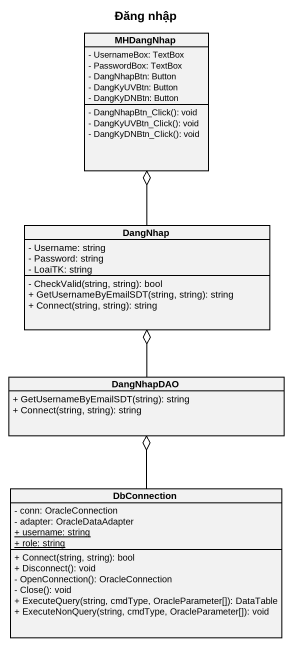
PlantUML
@startuml
title Đăng nhập
hide circle
hide empty members
skinparam classAttributeIconSize 0
class MHDangNhap {
  - UsernameBox: TextBox
  - PasswordBox: TextBox
  - DangNhapBtn: Button
  - DangKyUVBtn: Button
  - DangKyDNBtn: Button
  - DangNhapBtn_Click(): void
  - DangKyUVBtn_Click(): void
  - DangKyDNBtn_Click(): void
}
class DangNhap {
  - Username: string
  - Password: string
  - LoaiTK: string
  - CheckValid(string, string): bool
  + GetUsernameByEmailSDT(string, string): string
  + Connect(string, string): string
}
class DangNhapDAO {
  + GetUsernameByEmailSDT(string): string
  + Connect(string, string): string
}
class DbConnection {
  - conn: OracleConnection
  - adapter: OracleDataAdapter
  {static} + username: string
  {static} + role: string
  + Connect(string, string): bool
  + Disconnect(): void
  - OpenConnection(): OracleConnection
  - Close(): void
  + ExecuteQuery(string, cmdType, OracleParameter[]): DataTable
  + ExecuteNonQuery(string, cmdType, OracleParameter[]): void
}
DangNhap -up-o MHDangNhap
DangNhapDAO -up-o DangNhap
DbConnection -up-o DangNhapDAO
@enduml
